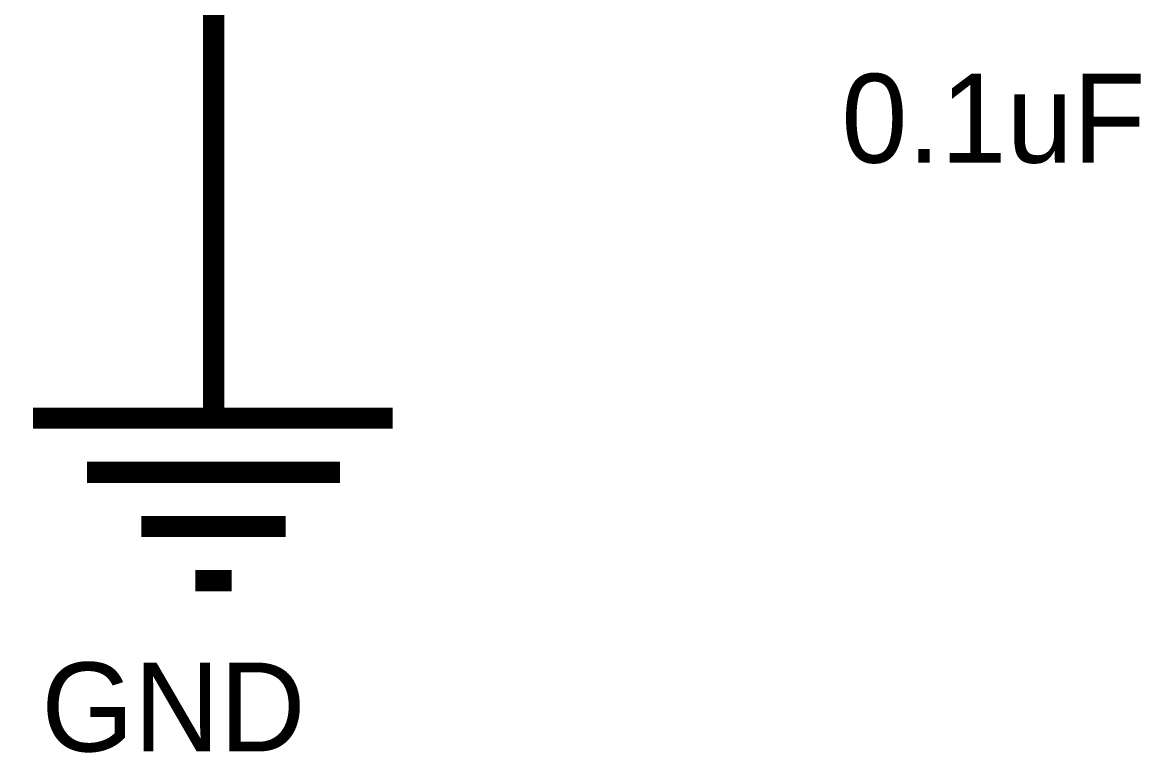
# Model space of a CAD drawing. Header units: inches. Extents: x 0 to 16.9, y 0 to 11.7.
# Drawn here: x 13.791 to 14.412, y 3.494 to 3.9 of the extents above; entities that cross this region are included whole.
import ezdxf

# ---------------------------------------------------------------- set-up
doc = ezdxf.new("R2010")
doc.units = ezdxf.units.IN
doc.header["$MEASUREMENT"] = 0
doc.layers.add('Sheet', color=255, linetype='Continuous')

msp = doc.modelspace()

# ---------------------------------------------------------------- linework, layer by layer
at = {"layer": 'Sheet'}
for points in [[(13.92689, 4.44812, 0.0118, 0.0118, 0), (13.8968, 4.44812, 0.0118, 0.0118, 0), (13.8968, 4.01519, 0.0118, 0.0118, 0), (13.8968, 3.77905, 0.0118, 0.0118, 0)], [(13.8968, 3.77905, 0.0118, 0.0118, 0), (13.8968, 3.6795, 0.0118, 0.0118, 0)], [(13.7965, 3.6795, 0.0118, 0.0118, 0), (13.99633, 3.6795, 0.0118, 0.0118, 0)], [(13.82659, 3.64941, 0.0118, 0.0118, 0), (13.96701, 3.64941, 0.0118, 0.0118, 0)], [(13.85668, 3.61931, 0.0118, 0.0118, 0), (13.93692, 3.61931, 0.0118, 0.0118, 0)], [(13.88677, 3.58921, 0.0118, 0.0118, 0), (13.90683, 3.58921, 0.0118, 0.0118, 0)]]:
    msp.add_lwpolyline(points, format="xyseb", dxfattribs=at)

# ---------------------------------------------------------------- texts
for s, p in [('0.1uF', (14.24553, 3.8215)), ('GND', (13.80113, 3.49429))]:
    msp.add_text(s, height=0.049389, dxfattribs=at).set_placement(p)

doc.saveas('drawing.dxf')
